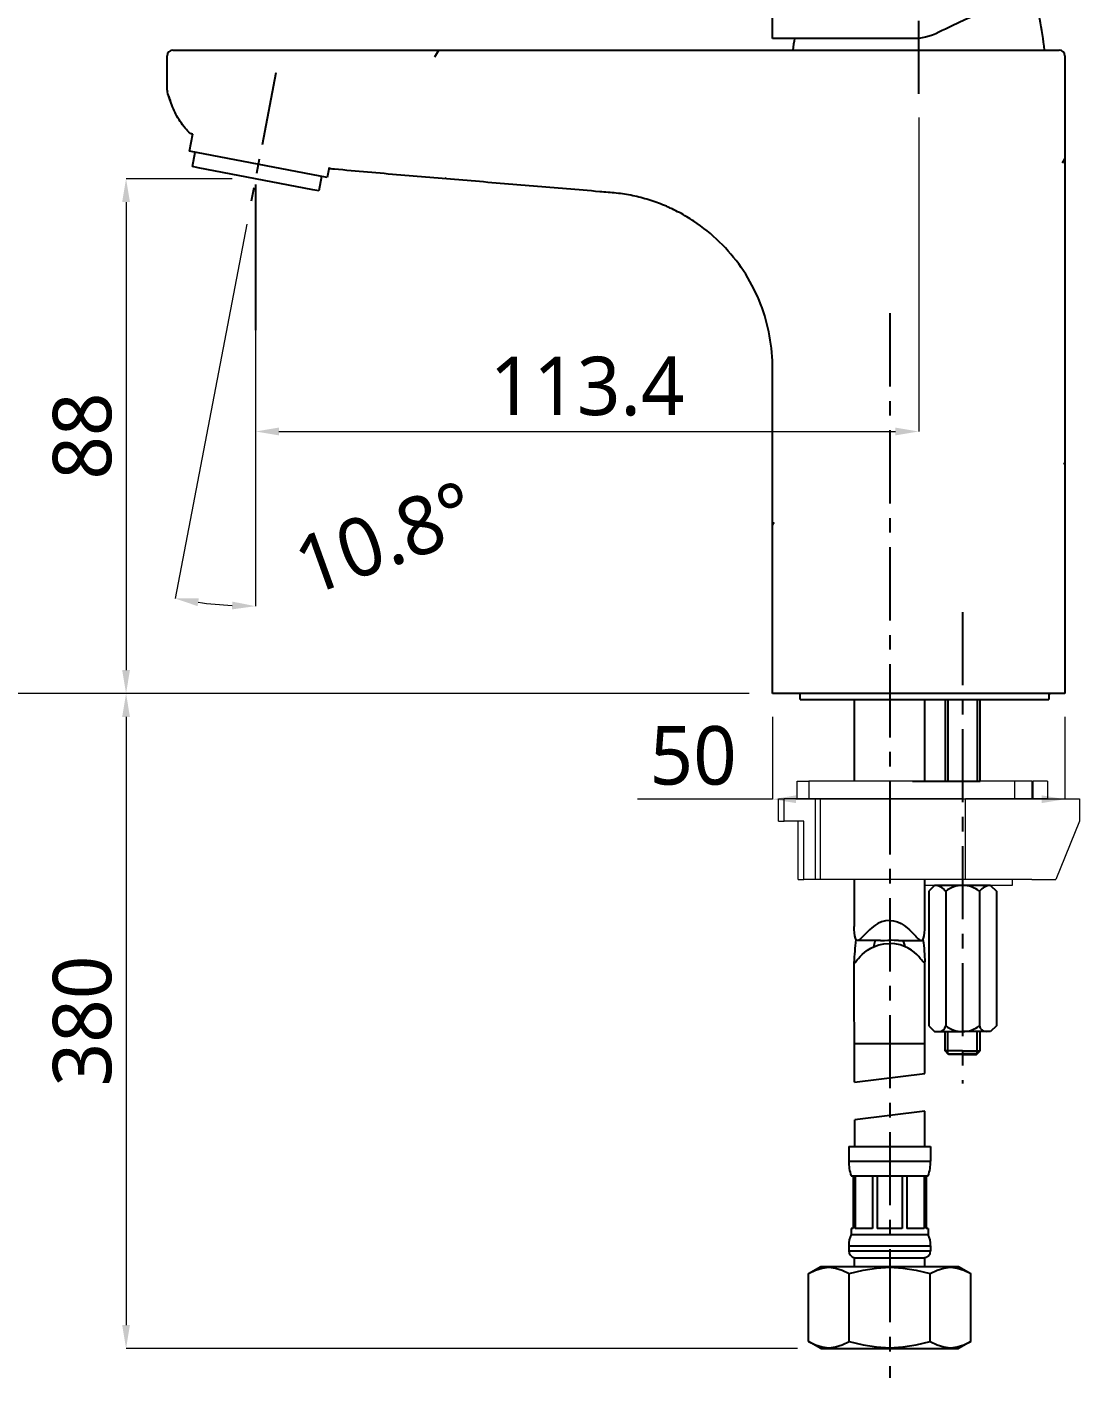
# Model space of a CAD drawing. Extents: x 0 to 790, y 0 to 579.
# Drawn here: x 322.7 to 502.6, y 122.6 to 357 of the extents above; entities that cross this region are included whole.
import ezdxf
from ezdxf import colors
from ezdxf.entities.mleader import LeaderData, LeaderLine
from ezdxf.math import Vec2, Vec3

# ---------------------------------------------------------------- set-up
doc = ezdxf.new("R2010")
doc.units = 0
doc.header["$LTSCALE"] = 10
doc.header["$MEASUREMENT"] = 0
doc.header["$PDMODE"] = 3
doc.header["$PDSIZE"] = -10
doc.linetypes.add('CENTER', pattern=[2, 1.25, -0.25, 0.25, -0.25])
doc.layers.get('0').update_dxf_attribs({"linetype": 'CONTINUOUS'})
doc.layers.get('DEFPOINTS').update_dxf_attribs({"linetype": 'CONTINUOUS'})
doc.layers.add('1', color=7, linetype='CONTINUOUS')
doc.layers.add('DEF_LAYER_ASSEM_MEMBER', color=7, linetype='CONTINUOUS')
doc.layers.add('치수', color=7, linetype='CONTINUOUS', lineweight=25)
doc.styles.add('Daelim Dimension', font='')
doc.styles.get('Daelim Dimension').set_extended_font_data('NanumGothic')
doc.dimstyles.new('DEFAULT', dxfattribs={"dimscale": 2, "dimtxt": 2, "dimasz": 2, "dimexe": 0, "dimexo": 2, "dimgap": 1, "dimtad": 1, "dimdec": 1, "dimzin": 9, "dimdsep": 46, "dimtxsty": 'Daelim Dimension', "dimcen": 0.5, "dimclrd": 252, "dimclre": 252, "dimclrt": 3, "dimadec": 1, "dimazin": 0, "dimtfac": 1, "dimtdec": 1, "dimtix": 1, "dimtmove": 0, "dimatfit": 3, "dimfxl": 1, "dimtolj": 1, "dimtzin": 1, "dimlwd": 9, "dimlwe": 9, "dimarcsym": 0})

# ---------------------------------------------------------------- blocks, each defined once
blk = doc.blocks.new('*D3')
at = {"color": 5, "lineweight": 9, "ltscale": 0.5, "transparency": 16777216}
for p, q in [((357.67, 331.16), (339.54, 331.16)), ((339.54, 327.16), (339.54, 247.15)), ((340.93, 243.15), (339.54, 243.15))]:
    blk.add_line(p, q, dxfattribs=at)
at = {"color": 5, "ltscale": 0.5, "transparency": 16777216}
for points in [[(338.87, 327.16), (340.2, 327.16), (339.54, 331.16)], [(338.87, 247.15), (340.2, 247.15), (339.54, 243.15)]]:
    blk.add_solid(points, dxfattribs=at)
at = {"layer": 'DEFPOINTS', "color": 0, "ltscale": 0.5, "transparency": 16777216}
for p in [(361.67, 331.16), (339.54, 243.15), (344.93, 243.15)]:
    blk.add_point(p, dxfattribs=at)
at = {"color": 7, "ltscale": 0.5, "transparency": 16777216, "insert": (332.09, 287.16), "char_height": 10, "attachment_point": 5, "rotation": 90, "style": 'Daelim Dimension'}
blk.add_mtext('\\A1;88', dxfattribs=at)
blk = doc.blocks.new('*D4')
at = {"color": 5, "lineweight": 9, "ltscale": 0.5, "transparency": 16777216}
for p, q in [((475.06, 341.65), (475.06, 287.94)), ((361.67, 327.11), (361.67, 287.94)), ((365.67, 287.94), (471.06, 287.94))]:
    blk.add_line(p, q, dxfattribs=at)
at = {"color": 5, "ltscale": 0.5, "transparency": 16777216}
for points in [[(365.67, 288.61), (365.67, 287.28), (361.67, 287.94)], [(471.06, 288.61), (471.06, 287.28), (475.06, 287.94)]]:
    blk.add_solid(points, dxfattribs=at)
at = {"layer": 'DEFPOINTS', "color": 0, "ltscale": 0.5, "transparency": 16777216}
for p in [(475.06, 345.65), (361.67, 331.11), (475.06, 287.94)]:
    blk.add_point(p, dxfattribs=at)
at = {"color": 7, "ltscale": 0.5, "transparency": 16777216, "insert": (418.37, 295.64), "char_height": 10, "attachment_point": 5, "style": 'Daelim Dimension'}
blk.add_mtext('\\A1;113.4', dxfattribs=at)
blk = doc.blocks.new('*D5')
at = {"color": 5, "lineweight": 9, "ltscale": 0.5, "transparency": 16777216}
for p, q in [((450.06, 239.15), (450.06, 225.07)), ((500.06, 239.15), (500.06, 225.07)), ((450.06, 225.07), (426.95, 225.07)), ((496.06, 225.07), (454.06, 225.07))]:
    blk.add_line(p, q, dxfattribs=at)
at = {"color": 5, "ltscale": 0.5, "transparency": 16777216}
for points in [[(454.06, 225.74), (454.06, 224.41), (450.06, 225.07)], [(496.06, 225.74), (496.06, 224.41), (500.06, 225.07)]]:
    blk.add_solid(points, dxfattribs=at)
at = {"layer": 'DEFPOINTS', "color": 0, "ltscale": 0.5, "transparency": 16777216}
for p in [(450.06, 243.15), (500.06, 243.15), (500.06, 225.07)]:
    blk.add_point(p, dxfattribs=at)
at = {"color": 7, "ltscale": 0.5, "transparency": 16777216, "insert": (436.5, 232.5), "char_height": 10, "attachment_point": 5, "style": 'Daelim Dimension'}
blk.add_mtext('\\A1;50', dxfattribs=at)
blk = doc.blocks.new('*D6')
at = {"color": 5, "lineweight": 9, "ltscale": 0.5, "transparency": 16777216}
for p, q in [((369.22, 391.11), (308.27, 391.11)), ((308.27, 247.15), (308.27, 387.11)), ((446.06, 243.15), (308.27, 243.15))]:
    blk.add_line(p, q, dxfattribs=at)
at = {"color": 5, "ltscale": 0.5, "transparency": 16777216}
for points in [[(307.6, 387.11), (308.93, 387.11), (308.27, 391.11)], [(307.6, 247.15), (308.93, 247.15), (308.27, 243.15)]]:
    blk.add_solid(points, dxfattribs=at)
at = {"layer": 'DEFPOINTS', "color": 0, "ltscale": 0.5, "transparency": 16777216}
for p in [(308.27, 391.11), (373.22, 391.11), (450.06, 243.15)]:
    blk.add_point(p, dxfattribs=at)
at = {"color": 7, "ltscale": 0.5, "transparency": 16777216, "insert": (300.82, 317.13), "char_height": 10, "attachment_point": 5, "rotation": 90, "style": 'Daelim Dimension'}
blk.add_mtext('\\A1;148', dxfattribs=at)
blk = doc.blocks.new('*D8')
at = {"color": 5, "lineweight": 9, "ltscale": 0.5, "transparency": 16777216}
for p, q in [((404.48, 243.15), (339.54, 243.15)), ((339.54, 239.15), (339.54, 135.18)), ((454.31, 131.18), (339.54, 131.18))]:
    blk.add_line(p, q, dxfattribs=at)
at = {"color": 5, "ltscale": 0.5, "transparency": 16777216}
for points in [[(338.87, 239.15), (340.2, 239.15), (339.54, 243.15)], [(338.87, 135.18), (340.2, 135.18), (339.54, 131.18)]]:
    blk.add_solid(points, dxfattribs=at)
at = {"layer": 'DEFPOINTS', "color": 0, "ltscale": 0.5, "transparency": 16777216}
for p in [(408.48, 243.15), (339.54, 131.18), (458.31, 131.18)]:
    blk.add_point(p, dxfattribs=at)
at = {"color": 7, "ltscale": 0.5, "transparency": 16777216, "insert": (332.09, 187.16), "char_height": 10, "attachment_point": 5, "rotation": 90, "style": 'Daelim Dimension'}
blk.add_mtext('\\A1;380', dxfattribs=at)
blk = doc.blocks.new('*D9')
at = {"color": 5, "lineweight": 9, "ltscale": 0.5, "transparency": 16777216}
for p, q in [((360.19, 323.4), (347.92, 259.39)), ((361.67, 301.24), (361.67, 258.08))]:
    blk.add_line(p, q, dxfattribs=at)
blk.add_arc((361.67, 331.16), 73.08, 262.2876, 266.8636, dxfattribs=at)
at = {"color": 5, "ltscale": 0.5, "transparency": 16777216}
for points in [[(351.76, 258.09), (351.97, 259.4), (347.92, 259.39)], [(357.69, 258.86), (357.66, 257.53), (361.67, 258.08)]]:
    blk.add_solid(points, dxfattribs=at)
at = {"layer": 'DEFPOINTS', "color": 0, "ltscale": 0.5, "transparency": 16777216}
for p in [(365.14, 349.24), (361.67, 330.16), (360.94, 327.33), (361.67, 305.24), (352.47, 258.66)]:
    blk.add_point(p, dxfattribs=at)
at = {"color": 7, "ltscale": 0.5, "transparency": 16777216, "insert": (383.87, 269.67), "char_height": 10, "attachment_point": 5, "rotation": 19.8449, "style": 'Daelim Dimension'}
blk.add_mtext('\\A1;10.8°', dxfattribs=at)

msp = doc.modelspace()

# ---------------------------------------------------------------- linework, layer by layer
at = {"color": 1, "linetype": 'CENTER'}
for p, q in [((475.06, 345.65), (475.06, 394.39)), ((365.14, 349.24), (360.94, 327.33)), ((470.09, 308.15), (470.09, 126.18)), ((482.56, 257.05), (482.56, 176.45))]:
    msp.add_line(p, q, dxfattribs=at)
for p, q in [((450.06, 355.15), (450.06, 370.14)), ((450.76, 355.15), (450.06, 355.15)), ((346.56, 346.29), (346.56, 352.15)), ((347.56, 353.15), (499.06, 353.15)), ((500.06, 352.15), (500.06, 243.15)), ((350.37, 335.87), (350.93, 338.84)), ((350.53, 338.88), (350.62, 338.87)), ((350.37, 335.87), (350.36, 335.88)), ((373.93, 331.36), (350.36, 335.88)), ((350.87, 333.23), (351.34, 335.69)), ((351.86, 333.04), (350.87, 333.23)), ((361.67, 331.16), (351.86, 333.04)), ((374.25, 333.08), (373.92, 331.36)), ((371.49, 329.28), (361.67, 331.16)), ((372.95, 331.55), (372.48, 329.09)), ((373.93, 331.36), (373.92, 331.36)), ((361.67, 330.16), (361.67, 305.24)), ((372.48, 329.09), (371.49, 329.28)), ((500.06, 243.15), (450.06, 243.15)), ((454.81, 242.15), (454.81, 243.15)), ((454.81, 242.15), (497.31, 242.15)), ((479.56, 242.15), (479.56, 228.15)), ((480.06, 242.15), (480.06, 228.15)), ((485.06, 242.15), (485.06, 228.15)), ((485.56, 228.15), (485.56, 242.15)), ((497.31, 243.15), (497.56, 243.15)), ((497.31, 243.15), (497.31, 242.15))]:
    msp.add_line(p, q)
at = {"color": 0}
for p, q in [((477.78, 210.35), (476.78, 209.35)), ((476.78, 209.35), (476.78, 186.35)), ((479.67, 209.35), (479.67, 186.35)), ((487.33, 210.35), (482.56, 210.35)), ((485.44, 209.35), (485.44, 186.35)), ((487.33, 210.35), (488.33, 209.35)), ((488.33, 209.35), (488.33, 186.35)), ((476.78, 186.35), (477.78, 185.35)), ((477.78, 185.35), (482.56, 185.35)), ((487.33, 185.35), (482.56, 185.35)), ((488.33, 186.35), (487.33, 185.35))]:
    msp.add_line(p, q, dxfattribs=at)
for centre, radius, start, end in [((446.81, 348.15), 50, 5.739, 18.0174), ((503.31, 348.15), 50, 171.9524, 174.261), ((347.56, 352.15), 1, 90, 180), ((499.06, 352.15), 1, 0, 90), ((347.56, 346.29), 1, 180, 196.5725)]:
    msp.add_arc(centre, radius, start, end)
for centre, radius, start, end in [((477.54, 207.6), 2.76, 39.3135, 84.8383), ((482.56, 205.68), 4.67, 90, 128.2132), ((482.56, 205.68), 4.67, 51.7868, 90), ((487.58, 207.6), 2.76, 95.1617, 140.6865), ((478.54, 186.49), 1.14, 271.0144, 352.8506), ((482.56, 190.01), 4.67, 231.7868, 270), ((482.56, 190.01), 4.67, 270, 308.2132), ((486.58, 186.49), 1.14, 187.1494, 268.9856)]:
    msp.add_arc(centre, radius, start, end, dxfattribs=at)
for points, knots in [([(499.09, 365.82), (499.09, 365.82), (499, 365.78), (498.84, 365.7), (498.68, 365.63), (498.44, 365.52), (498.13, 365.37), (497.51, 365.08), (496.64, 364.68), (495.52, 364.16), (495.14, 363.98), (494.74, 363.79), (494.33, 363.6), (490.75, 361.93), (485.75, 359.6), (479.64, 356.75)], [0, 0, 0, 0, 0.212568, 0.212568, 0.212568, 0.425136, 0.425136, 0.425136, 0.850272, 0.850272, 0.850272, 1, 1, 1, 2.281892, 2.281892, 2.281892, 2.281892]), ([(475.06, 355.15), (465.25, 355.15), (457.74, 355.15), (453.83, 355.15), (453.28, 355.15), (452.79, 355.15), (452.38, 355.15), (451.3, 355.15), (450.76, 355.15), (450.76, 355.15)], [-1.972959, -1.972959, -1.972959, -1.972959, 0, 0, 0, 0.279433, 0.279433, 0.279433, 1, 1, 1, 1]), ([(350.53, 338.88), (350.21, 339.17), (349.59, 339.82), (348.48, 341.3), (347.44, 343.39), (346.86, 345.15), (346.6, 346.01)], [0, 0, 0, 0, 0.155395, 0.32787, 0.672819, 1, 1, 1, 1]), ([(350.62, 338.87), (350.66, 338.87), (350.71, 338.87), (350.81, 338.85), (350.87, 338.85), (350.92, 338.84), (350.93, 338.84), (350.93, 338.84), (350.93, 338.84)], [0, 0, 0, 0, 0.563068, 0.563068, 1, 1, 1, 1.026728, 1.026728, 1.026728, 1.026728]), ([(374.25, 333.08), (374.25, 333.08), (374.26, 333.07), (374.26, 333.07), (374.31, 333.04), (374.36, 333.01), (374.43, 332.96), (374.47, 332.94), (374.5, 332.92), (374.51, 332.91), (374.52, 332.9), (374.54, 332.89), (374.55, 332.88), (374.6, 332.85), (374.62, 332.84), (374.62, 332.84), (374.62, 332.84), (374.62, 332.84)], [-0.011601, -0.011601, -0.011601, -0.011601, 0, 0, 0, 0.214485, 0.214485, 0.408414, 0.408414, 0.456896, 0.456896, 0.505379, 0.602343, 0.602343, 0.990201, 0.990201, 1, 1, 1, 1]), ([(450.06, 243.15), (450.06, 250.73), (450.06, 262.11), (450.05, 277.28), (450.06, 285.81), (450.06, 291.5), (450.06, 293.87), (450.06, 295.77), (450.06, 297.67), (450.09, 300.99), (449.45, 305.7), (447.64, 311.13), (444.84, 316.1), (441.15, 320.47), (437.44, 323.45), (434.59, 325.15), (433.1, 325.9), (432.24, 326.3), (430.93, 326.86), (428.93, 327.58), (426.17, 328.29), (423.83, 328.67), (421.94, 328.82), (417.21, 329.22), (409.18, 329.89), (397.84, 330.83), (386.5, 331.78), (378.76, 332.44), (374.8, 332.82), (374.62, 332.84)], [0, 0, 0, 0, 0.153273, 0.229909, 0.306546, 0.325705, 0.344864, 0.354443, 0.364023, 0.383182, 0.4215, 0.459818, 0.498136, 0.536455, 0.574773, 0.593932, 0.603512, 0.608301, 0.613091, 0.63225, 0.651409, 0.670568, 0.680148, 0.689727, 0.766364, 0.843, 0.919637, 0.996273, 1, 1, 1, 1])]:
    msp.add_open_spline(points, degree=3, knots=knots)
msp.add_open_spline([(346.84, 345.28), (346.94, 344.95), (347.04, 344.63), (347.15, 344.32)], degree=3)
at = {"layer": '1', "color": 5}
for p, q in [((392.34, 352), (393.01, 353.15)), ((499.66, 333.87), (500.06, 334.57)), ((394.15, 331.14), (394.28, 331.35)), ((499.9, 282.3), (500.06, 282.57)), ((450.06, 271.96), (450.33, 272.43))]:
    msp.add_line(p, q, dxfattribs=at)
at = {"layer": '1'}
for p, q in [((361.67, 331.21), (361.67, 331.11)), ((464.04, 242.15), (464.04, 228.15)), ((476.06, 242.15), (476.06, 228.15)), ((464.03, 211.35), (464.03, 203.31)), ((476.09, 203.32), (476.09, 211.35)), ((487.33, 210.35), (477.78, 210.35)), ((468.7, 204.11), (468.08, 203.83)), ((469.37, 204.28), (468.7, 204.11)), ((470.03, 204.34), (469.37, 204.28)), ((470.06, 204.34), (470.09, 204.34)), ((470.09, 204.34), (470.75, 204.28)), ((470.75, 204.28), (471.41, 204.11)), ((471.41, 204.11), (472.03, 203.83)), ((464.03, 202.83), (464.03, 203.31)), ((464.07, 202.25), (464.03, 202.83)), ((464.13, 201.74), (464.07, 202.25)), ((464.23, 201.33), (464.13, 201.74)), ((465.58, 201.64), (465.35, 201.41)), ((466.04, 202.13), (465.58, 201.64)), ((466.32, 202.42), (466.04, 202.13)), ((466.65, 202.75), (466.32, 202.42)), ((467.06, 203.11), (466.65, 202.75)), ((467.54, 203.48), (467.06, 203.11)), ((468.08, 203.83), (467.54, 203.48)), ((472.03, 203.83), (472.58, 203.48)), ((472.58, 203.48), (473.06, 203.11)), ((473.06, 203.11), (473.46, 202.75)), ((473.46, 202.75), (473.8, 202.42)), ((473.8, 202.42), (474.08, 202.13)), ((474.08, 202.13), (474.54, 201.64)), ((474.54, 201.64), (474.76, 201.41)), ((475.89, 201.33), (475.98, 201.74)), ((475.98, 201.74), (476.05, 202.25)), ((476.05, 202.25), (476.08, 202.83)), ((476.08, 202.83), (476.09, 203.31)), ((464.15, 199.56), (464.11, 199.08)), ((464.2, 200.04), (464.15, 199.56)), ((464.26, 200.55), (464.2, 200.04)), ((464.36, 201.05), (464.23, 201.33)), ((464.36, 201.05), (464.23, 201.33)), ((464.33, 201.1), (464.26, 200.55)), ((464.52, 200.92), (464.36, 201.05)), ((464.6, 200.91), (464.52, 200.92)), ((464.71, 200.92), (464.6, 200.91)), ((468.51, 200.91), (464.6, 200.91)), ((464.91, 201.02), (464.71, 200.92)), ((465.13, 201.19), (464.91, 201.02)), ((465.35, 201.41), (465.13, 201.19)), ((465.83, 198.91), (466.31, 199.28)), ((466.31, 199.28), (466.86, 199.62)), ((466.86, 199.62), (467.5, 199.92)), ((467.39, 199.87), (467.45, 200.13)), ((467.45, 200.13), (467.63, 200.79)), ((467.5, 199.92), (468.26, 200.17)), ((467.63, 200.79), (467.67, 200.91)), ((468.26, 200.17), (469.11, 200.34)), ((468.51, 200.91), (468.73, 200.91)), ((468.73, 200.91), (469.23, 200.94)), ((469.11, 200.34), (470.03, 200.4)), ((469.23, 200.94), (469.78, 200.97)), ((469.78, 200.97), (470.06, 200.97)), ((470.34, 200.97), (470.06, 200.97)), ((470.09, 200.4), (470.06, 200.4)), ((471, 200.34), (470.09, 200.4)), ((470.88, 200.94), (470.34, 200.97)), ((471.39, 200.91), (470.88, 200.94)), ((471.86, 200.17), (471, 200.34)), ((471.61, 200.91), (471.39, 200.91)), ((471.61, 200.91), (475.51, 200.91)), ((472.61, 199.92), (471.86, 200.17)), ((472.48, 200.79), (472.44, 200.91)), ((472.66, 200.13), (472.48, 200.79)), ((473.25, 199.62), (472.61, 199.92)), ((472.72, 199.87), (472.66, 200.13)), ((473.8, 199.28), (473.25, 199.62)), ((474.29, 198.91), (473.8, 199.28)), ((474.76, 201.41), (474.99, 201.19)), ((474.99, 201.19), (475.2, 201.02)), ((475.2, 201.02), (475.41, 200.92)), ((475.41, 200.92), (475.51, 200.91)), ((475.51, 200.91), (475.59, 200.92)), ((475.59, 200.92), (475.75, 201.05)), ((475.75, 201.05), (475.89, 201.33)), ((475.78, 201.1), (475.85, 200.55)), ((475.85, 200.55), (475.91, 200.04)), ((475.91, 200.04), (475.96, 199.56)), ((475.96, 199.56), (476.01, 199.08)), ((464.04, 198.12), (464.03, 197.68)), ((464.03, 197.68), (464.03, 197.61)), ((464.03, 197.61), (464.03, 197.36)), ((464.09, 176.73), (464.03, 197.36)), ((464.03, 197.36), (464.07, 197.19)), ((464.07, 198.6), (464.04, 198.12)), ((464.11, 199.08), (464.07, 198.6)), ((464.07, 197.19), (464.12, 197.16)), ((464.07, 197.19), (464.12, 197.16)), ((464.12, 197.16), (464.14, 197.16)), ((464.14, 197.16), (464.25, 197.23)), ((464.25, 197.23), (464.39, 197.39)), ((464.39, 197.39), (464.56, 197.6)), ((464.56, 197.6), (464.78, 197.86)), ((464.78, 197.86), (465.05, 198.17)), ((465.05, 198.17), (465.4, 198.53)), ((465.4, 198.53), (465.83, 198.91)), ((474.72, 198.53), (474.29, 198.91)), ((475.06, 198.17), (474.72, 198.53)), ((475.33, 197.86), (475.06, 198.17)), ((475.55, 197.6), (475.33, 197.86)), ((475.73, 197.39), (475.55, 197.6)), ((475.86, 197.23), (475.73, 197.39)), ((475.97, 197.16), (475.86, 197.23)), ((475.99, 197.16), (475.97, 197.16)), ((476.04, 197.19), (475.99, 197.16)), ((476.01, 199.08), (476.04, 198.6)), ((476.04, 198.6), (476.07, 198.12)), ((476.08, 197.36), (476.04, 197.19)), ((476.07, 198.12), (476.09, 197.68)), ((476.09, 197.61), (476.08, 197.36)), ((476.09, 197.68), (476.09, 197.61)), ((476.09, 178.2), (476.09, 197.16)), ((476.09, 183.26), (464.09, 183.26)), ((464.09, 176.73), (476.09, 178.2)), ((476.12, 171.73), (464.12, 170.25)), ((476.12, 165.68), (476.12, 171.73)), ((464.12, 165.68), (464.12, 170.25)), ((463.09, 165.68), (463.09, 163.18)), ((463.09, 165.68), (477.09, 165.68)), ((477.09, 165.68), (477.09, 163.18)), ((463.09, 163.18), (477.09, 163.18)), ((463.49, 160.68), (476.69, 160.68)), ((463.84, 160.68), (463.84, 151.68)), ((464.17, 160.68), (464.17, 151.68)), ((467.16, 160.68), (467.16, 151.68)), ((467.97, 160.68), (467.97, 151.68)), ((472.21, 160.68), (472.21, 151.68)), ((473.01, 160.68), (473.01, 151.68)), ((476, 160.68), (476, 151.68)), ((476.34, 160.68), (476.34, 151.68)), ((463.49, 151.68), (463.49, 150.68)), ((463.84, 151.68), (463.49, 151.68)), ((463.49, 150.68), (476.69, 150.68)), ((467.16, 151.68), (464.17, 151.68)), ((472.21, 151.68), (467.97, 151.68)), ((476, 151.68), (473.01, 151.68)), ((476.69, 151.68), (476.34, 151.68)), ((476.69, 151.68), (476.69, 150.68)), ((463.09, 148.72), (463.09, 147.88)), ((463.09, 148.72), (477.09, 148.72)), ((463.09, 147.88), (477.09, 147.88)), ((477.09, 148.72), (477.09, 147.88)), ((464.09, 145.18), (464.09, 146.68)), ((464.09, 146.68), (476.09, 146.68)), ((476.09, 145.18), (476.09, 146.68)), ((456.23, 143.98), (458.31, 145.18)), ((456.23, 143.98), (457.42, 144.57)), ((456.23, 132.38), (456.23, 143.98)), ((457.42, 144.57), (458.56, 144.93)), ((458.31, 145.18), (481.86, 145.18)), ((458.56, 144.93), (459.7, 145.05)), ((459.7, 145.05), (460.83, 144.93)), ((460.83, 144.93), (461.97, 144.57)), ((461.97, 144.57), (463.16, 143.98)), ((463.16, 143.98), (465.54, 144.57)), ((463.16, 132.38), (463.16, 143.98)), ((465.54, 144.57), (467.83, 144.93)), ((467.83, 144.93), (470.09, 145.05)), ((470.09, 145.05), (472.35, 144.93)), ((472.35, 144.93), (474.63, 144.57)), ((474.63, 144.57), (477.02, 143.98)), ((477.02, 143.98), (478.21, 144.57)), ((477.02, 132.38), (477.02, 143.98)), ((478.21, 144.57), (479.35, 144.93)), ((479.35, 144.93), (480.48, 145.05)), ((480.48, 145.05), (481.61, 144.93)), ((481.61, 144.93), (482.75, 144.57)), ((481.86, 145.18), (483.94, 143.98)), ((482.75, 144.57), (483.94, 143.98)), ((483.94, 132.38), (483.94, 143.98)), ((458.31, 131.18), (456.23, 132.38)), ((456.23, 132.38), (457.42, 131.79)), ((457.42, 131.79), (458.56, 131.43)), ((458.56, 131.43), (459.7, 131.31)), ((459.7, 131.31), (460.83, 131.43)), ((460.83, 131.43), (461.97, 131.79)), ((461.97, 131.79), (463.16, 132.38)), ((463.16, 132.38), (465.54, 131.79)), ((465.54, 131.79), (467.83, 131.43)), ((467.83, 131.43), (470.09, 131.31)), ((470.09, 131.31), (472.35, 131.43)), ((472.35, 131.43), (474.63, 131.79)), ((474.63, 131.79), (477.02, 132.38)), ((477.02, 132.38), (478.21, 131.79)), ((478.21, 131.79), (479.35, 131.43)), ((479.35, 131.43), (480.48, 131.31)), ((480.48, 131.31), (481.61, 131.43)), ((481.61, 131.43), (482.75, 131.79)), ((483.94, 132.38), (481.86, 131.18)), ((482.75, 131.79), (483.94, 132.38)), ((458.31, 131.18), (481.86, 131.18))]:
    msp.add_line(p, q, dxfattribs=at)
at = {"layer": '1', "color": 7, "linetype": 'Continuous', "lineweight": 18}
for p, q in [((454.25, 225.15), (454.25, 228.15)), ((454.25, 228.15), (456.25, 228.15)), ((474.02, 228.15), (456.25, 228.15)), ((482.56, 228.15), (474.02, 228.15)), ((491.44, 228.15), (482.56, 228.15)), ((494.42, 228.15), (491.44, 228.15)), ((494.42, 228.15), (494.56, 228.15)), ((494.56, 228.15), (494.56, 225.15)), ((497.06, 228.15), (494.56, 228.15)), ((497.06, 228.15), (497.06, 225.15)), ((451.06, 221.35), (451.06, 225.15)), ((451.06, 225.15), (452.06, 225.15)), ((457.4, 225.15), (452.06, 225.15)), ((458.25, 225.15), (457.4, 225.15)), ((460.57, 225.15), (458.25, 225.15)), ((474.02, 225.15), (460.57, 225.15)), ((474.02, 225.15), (483.06, 225.15)), ((482.56, 225.15), (474.02, 225.15)), ((493.43, 225.15), (483.06, 225.15)), ((494.42, 225.15), (491.44, 225.15)), ((494.42, 225.15), (494.56, 225.15)), ((497.06, 225.15), (494.56, 225.15)), ((494.86, 225.15), (502.56, 225.15)), ((502.56, 225.15), (502.56, 221.35)), ((451.06, 221.35), (452.06, 221.35)), ((455.43, 221.35), (452.06, 221.35)), ((454.43, 211.35), (454.43, 221.35)), ((502.52, 221.35), (498.52, 211.35)), ((502.56, 221.35), (502.52, 221.35)), ((454.43, 211.35), (455.43, 211.35)), ((457.4, 211.35), (455.43, 211.35)), ((458.25, 211.35), (457.4, 211.35)), ((474.02, 211.35), (458.25, 211.35)), ((493.43, 211.35), (474.02, 211.35)), ((491.06, 211.35), (491.06, 210.35)), ((494.4, 211.35), (493.43, 211.35)), ((494.4, 211.35), (494.86, 211.35)), ((494.86, 211.35), (498.52, 211.35)), ((491.06, 210.35), (476.09, 210.35))]:
    msp.add_line(p, q, dxfattribs=at)
at = {"layer": '1', "color": 7, "linetype": 'Continuous', "lineweight": 13}
for p, q in [((456.25, 228.15), (456.25, 225.15)), ((491.44, 228.15), (491.44, 225.15)), ((494.42, 228.15), (494.42, 225.15)), ((452.06, 221.35), (452.06, 225.15)), ((457.4, 211.35), (457.4, 225.15)), ((458.25, 211.35), (458.25, 225.15)), ((483.06, 211.35), (483.06, 225.15)), ((455.43, 211.35), (455.43, 221.35))]:
    msp.add_line(p, q, dxfattribs=at)
at = {"layer": '1'}
for centre, radius, start, end in [((471.09, 163.18), 8, 180, 198.1949), ((469.09, 163.18), 8, 341.8051, 0), ((468.09, 148.72), 5, 156.9261, 180), ((472.09, 148.72), 5, 0, 23.0739), ((464.29, 147.88), 1.2, 180, 260.5294), ((475.89, 147.88), 1.2, 270, 0)]:
    msp.add_arc(centre, radius, start, end, dxfattribs=at)
msp.add_open_spline([(479.64, 356.75), (478.15, 356.01), (476.66, 355.27), (475.06, 355.15)], degree=3, dxfattribs=at)
at = {"layer": 'DEF_LAYER_ASSEM_MEMBER', "color": 7, "linetype": 'Continuous'}
for p, q in [((479.56, 182.05), (479.56, 185.35)), ((485.56, 182.05), (485.56, 185.35)), ((480.16, 181.45), (479.56, 182.05)), ((482.56, 182.05), (479.56, 182.05)), ((480.06, 181.55), (482.56, 181.55)), ((482.56, 181.45), (480.16, 181.45)), ((482.56, 182.05), (485.56, 182.05)), ((485.06, 181.55), (482.56, 181.55)), ((482.56, 181.45), (484.96, 181.45)), ((484.96, 181.45), (485.56, 182.05))]:
    msp.add_line(p, q, dxfattribs=at)
at = {"layer": 'DEF_LAYER_ASSEM_MEMBER', "color": 2, "linetype": 'Continuous'}
for p, q in [((480.06, 181.55), (480.06, 185.35)), ((485.06, 181.55), (485.06, 185.35))]:
    msp.add_line(p, q, dxfattribs=at)
at = {"layer": '치수'}
msp.add_line((474.02, 228.15), (485.56, 228.15), dxfattribs=at)

# ---------------------------------------------------------------- dimensions: what is measured, and where the dimension line sits
at = {"color": 5, "ltscale": 0.5}
dim = msp.add_linear_dim(base=(308.27, 391.11), p1=(450.06, 243.15), p2=(373.22, 391.11), angle=90, dimstyle='DEFAULT', override={"dimtxt": 5, "dimclrd": 5, "dimclre": 5, "dimclrt": 7}, dxfattribs=at)
dim.commit()
dim.dimension.update_dxf_attribs({"geometry": '*D6', "text_midpoint": (300.82, 317.13)})
dim = msp.add_angular_dim_2l(base=(352.4728, 258.6637), line1=((365.1372, 349.2364), (360.9388, 327.329)), line2=((361.6734, 330.1623), (361.6734, 305.2387)), dimstyle='DEFAULT', override={"dimtxt": 5, "dimclrd": 5, "dimclre": 5, "dimclrt": 7}, dxfattribs=at)
dim.commit()
dim.dimension.update_dxf_attribs({"geometry": '*D9', "text_midpoint": (386.4822, 262.422), "dimtype": 162})
for base, p1, p2, picture, middle in [((475.06, 287.94), (361.67, 331.11), (475.06, 345.65), '*D4', (418.37, 287.94)), ((500.06, 225.07), (450.06, 243.15), (500.06, 243.15), '*D5', (436.5, 225.07))]:
    dim = msp.add_linear_dim(base=base, p1=p1, p2=p2, dimstyle='DEFAULT', override={"dimtxt": 5, "dimclrd": 5, "dimclre": 5, "dimclrt": 7}, dxfattribs=at)
    dim.commit()
    dim.dimension.update_dxf_attribs({"geometry": picture, "text_midpoint": middle, "dimtype": 160})
dim = msp.add_linear_dim(base=(339.54, 243.15), p1=(361.67, 331.16), p2=(344.93, 243.15), angle=90, dimstyle='DEFAULT', override={"dimtxt": 5, "dimclrd": 5, "dimclre": 5, "dimclrt": 7}, dxfattribs=at)
dim.commit()
dim.dimension.update_dxf_attribs({"geometry": '*D3', "text_midpoint": (339.54, 287.16), "dimtype": 160})
dim = msp.add_linear_dim(base=(339.54, 131.18), p1=(408.48, 243.15), p2=(458.31, 131.18), angle=90, text='380', dimstyle='DEFAULT', override={"dimtxt": 5, "dimclrd": 5, "dimclre": 5, "dimclrt": 7}, dxfattribs=at)
dim.commit()
dim.dimension.update_dxf_attribs({"geometry": '*D8', "text_midpoint": (332.09, 187.16)})

# ---------------------------------------------------------------- leaders
at = {"ltscale": 0.5}
ml = msp.add_multileader_mtext('Standard', dxfattribs=at)
ml.set_content('G1/2-14TH', color=256, style='Daelim Dimension')
ml.set_leader_properties(color=5)
ml.build(insert=Vec2(0, 0))
ml.multileader.update_dxf_attribs({"text_left_attachment_type": 6, "text_right_attachment_type": 6, "dogleg_length": 0.36, "arrow_head_size": 5})
ctx = ml.context
ctx.base_point, ctx.char_height, ctx.arrow_head_size, ctx.landing_gap_size, ctx.plane_origin = Vec3(311.17, 93.5), 10, 5, 0.09, Vec3(295.63, 131.45)
ctx.left_attachment, ctx.right_attachment = 6, 6
notes = []
notes.append((ctx, [(0, (1, 1, 0), (310.81, 93.5), (1, 0), 0.36, [(0, [(295.63, 131.45)], 0, [])])]))
ctx.mtext.insert, ctx.mtext.flow_direction = Vec3(311.26, 105.5), 5
for ctx, leaders in notes:
    for number, flags, end, landing, length, lines in leaders:
        leader = LeaderData()
        leader.index, (leader.has_last_leader_line, leader.has_dogleg_vector, leader.attachment_direction) = number, flags
        leader.last_leader_point, leader.dogleg_vector, leader.dogleg_length = Vec3(end), Vec3(landing), length
        for number, points, colour, breaks in lines:
            line = LeaderLine()
            line.index, line.vertices, line.color, line.breaks = number, Vec3.list(points), colors.encode_raw_color(colour), breaks
            leader.lines.append(line)
        ctx.leaders.append(leader)

doc.saveas('drawing.dxf')
